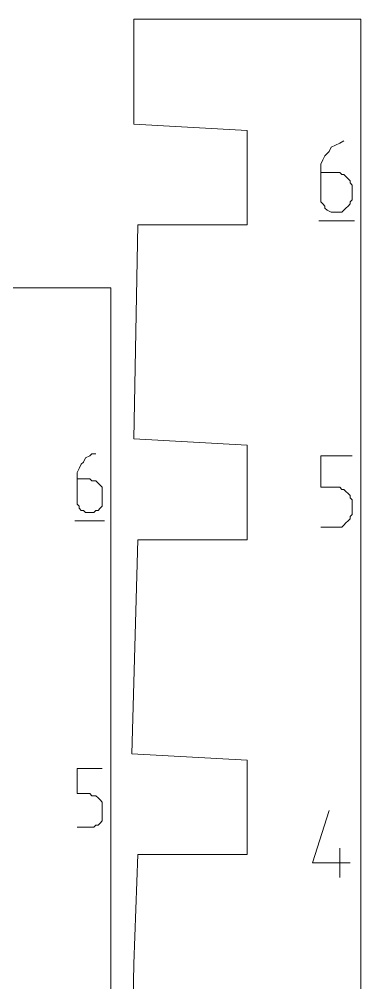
# Model space of a CAD drawing. Header units: centimetres. Extents: x -10.4 to 10.4, y -10.8 to 7.6.
# Drawn here: x 0.077 to 0.997, y 2.049 to 4.646 of the extents above; entities that cross this region are included whole.
import ezdxf
from ezdxf.lldxf.tags import DXFTag

# ---------------------------------------------------------------- set-up
doc = ezdxf.new("R2010")
doc.units = ezdxf.units.CM
doc.header["$MEASUREMENT"] = 0
doc.layers.add('layer 1', color=7, linetype='Continuous')
tags = doc.linetypes.add('New Line100', pattern=[0.2, 0.1, -0.1]).pattern_tags.tags
tags[6:7] = [DXFTag(74, 4), DXFTag(75, 0), DXFTag(340, '0'), DXFTag(46, 1.0), DXFTag(50, 0.0), DXFTag(44, 0.0), DXFTag(45, 0.0)]
tags[4:5] = [DXFTag(74, 4), DXFTag(75, 0), DXFTag(340, '0'), DXFTag(46, 1.0), DXFTag(50, 0.0), DXFTag(44, 0.0), DXFTag(45, 0.0)]
tags = doc.linetypes.add('New Line101', pattern=[0.2, 0.1, -0.1]).pattern_tags.tags
tags[6:7] = [DXFTag(74, 4), DXFTag(75, 0), DXFTag(340, '0'), DXFTag(46, 1.0), DXFTag(50, 0.0), DXFTag(44, 0.0), DXFTag(45, 0.0)]
tags[4:5] = [DXFTag(74, 4), DXFTag(75, 0), DXFTag(340, '0'), DXFTag(46, 1.0), DXFTag(50, 0.0), DXFTag(44, 0.0), DXFTag(45, 0.0)]
tags = doc.linetypes.add('New Line102', pattern=[0.2, 0.1, -0.1]).pattern_tags.tags
tags[6:7] = [DXFTag(74, 4), DXFTag(75, 0), DXFTag(340, '0'), DXFTag(46, 1.0), DXFTag(50, 0.0), DXFTag(44, 0.0), DXFTag(45, 0.0)]
tags[4:5] = [DXFTag(74, 4), DXFTag(75, 0), DXFTag(340, '0'), DXFTag(46, 1.0), DXFTag(50, 0.0), DXFTag(44, 0.0), DXFTag(45, 0.0)]
tags = doc.linetypes.add('New Line103', pattern=[0.2, 0.1, -0.1]).pattern_tags.tags
tags[6:7] = [DXFTag(74, 4), DXFTag(75, 0), DXFTag(340, '0'), DXFTag(46, 1.0), DXFTag(50, 0.0), DXFTag(44, 0.0), DXFTag(45, 0.0)]
tags[4:5] = [DXFTag(74, 4), DXFTag(75, 0), DXFTag(340, '0'), DXFTag(46, 1.0), DXFTag(50, 0.0), DXFTag(44, 0.0), DXFTag(45, 0.0)]
tags = doc.linetypes.add('New Line104', pattern=[0.2, 0.1, -0.1]).pattern_tags.tags
tags[6:7] = [DXFTag(74, 4), DXFTag(75, 0), DXFTag(340, '0'), DXFTag(46, 1.0), DXFTag(50, 0.0), DXFTag(44, 0.0), DXFTag(45, 0.0)]
tags[4:5] = [DXFTag(74, 4), DXFTag(75, 0), DXFTag(340, '0'), DXFTag(46, 1.0), DXFTag(50, 0.0), DXFTag(44, 0.0), DXFTag(45, 0.0)]
tags = doc.linetypes.add('New Line105', pattern=[0.2, 0.1, -0.1]).pattern_tags.tags
tags[6:7] = [DXFTag(74, 4), DXFTag(75, 0), DXFTag(340, '0'), DXFTag(46, 1.0), DXFTag(50, 0.0), DXFTag(44, 0.0), DXFTag(45, 0.0)]
tags[4:5] = [DXFTag(74, 4), DXFTag(75, 0), DXFTag(340, '0'), DXFTag(46, 1.0), DXFTag(50, 0.0), DXFTag(44, 0.0), DXFTag(45, 0.0)]
tags = doc.linetypes.add('New Line106', pattern=[0.2, 0.1, -0.1]).pattern_tags.tags
tags[6:7] = [DXFTag(74, 4), DXFTag(75, 0), DXFTag(340, '0'), DXFTag(46, 1.0), DXFTag(50, 0.0), DXFTag(44, 0.0), DXFTag(45, 0.0)]
tags[4:5] = [DXFTag(74, 4), DXFTag(75, 0), DXFTag(340, '0'), DXFTag(46, 1.0), DXFTag(50, 0.0), DXFTag(44, 0.0), DXFTag(45, 0.0)]
tags = doc.linetypes.add('New Line107', pattern=[0.2, 0.1, -0.1]).pattern_tags.tags
tags[6:7] = [DXFTag(74, 4), DXFTag(75, 0), DXFTag(340, '0'), DXFTag(46, 1.0), DXFTag(50, 0.0), DXFTag(44, 0.0), DXFTag(45, 0.0)]
tags[4:5] = [DXFTag(74, 4), DXFTag(75, 0), DXFTag(340, '0'), DXFTag(46, 1.0), DXFTag(50, 0.0), DXFTag(44, 0.0), DXFTag(45, 0.0)]
tags = doc.linetypes.add('New Line183', pattern=[0.2, 0.1, -0.1]).pattern_tags.tags
tags[6:7] = [DXFTag(74, 4), DXFTag(75, 0), DXFTag(340, '0'), DXFTag(46, 1.0), DXFTag(50, 0.0), DXFTag(44, 0.0), DXFTag(45, 0.0)]
tags[4:5] = [DXFTag(74, 4), DXFTag(75, 0), DXFTag(340, '0'), DXFTag(46, 1.0), DXFTag(50, 0.0), DXFTag(44, 0.0), DXFTag(45, 0.0)]
tags = doc.linetypes.add('New Line184', pattern=[0.2, 0.1, -0.1]).pattern_tags.tags
tags[6:7] = [DXFTag(74, 4), DXFTag(75, 0), DXFTag(340, '0'), DXFTag(46, 1.0), DXFTag(50, 0.0), DXFTag(44, 0.0), DXFTag(45, 0.0)]
tags[4:5] = [DXFTag(74, 4), DXFTag(75, 0), DXFTag(340, '0'), DXFTag(46, 1.0), DXFTag(50, 0.0), DXFTag(44, 0.0), DXFTag(45, 0.0)]
tags = doc.linetypes.add('New Line75', pattern=[0.2, 0.1, -0.1]).pattern_tags.tags
tags[6:7] = [DXFTag(74, 4), DXFTag(75, 0), DXFTag(340, '0'), DXFTag(46, 1.0), DXFTag(50, 0.0), DXFTag(44, 0.0), DXFTag(45, 0.0)]
tags[4:5] = [DXFTag(74, 4), DXFTag(75, 0), DXFTag(340, '0'), DXFTag(46, 1.0), DXFTag(50, 0.0), DXFTag(44, 0.0), DXFTag(45, 0.0)]
tags = doc.linetypes.add('New Line86', pattern=[0.2, 0.1, -0.1]).pattern_tags.tags
tags[6:7] = [DXFTag(74, 4), DXFTag(75, 0), DXFTag(340, '0'), DXFTag(46, 1.0), DXFTag(50, 0.0), DXFTag(44, 0.0), DXFTag(45, 0.0)]
tags[4:5] = [DXFTag(74, 4), DXFTag(75, 0), DXFTag(340, '0'), DXFTag(46, 1.0), DXFTag(50, 0.0), DXFTag(44, 0.0), DXFTag(45, 0.0)]
tags = doc.linetypes.add('New Line87', pattern=[0.2, 0.1, -0.1]).pattern_tags.tags
tags[6:7] = [DXFTag(74, 4), DXFTag(75, 0), DXFTag(340, '0'), DXFTag(46, 1.0), DXFTag(50, 0.0), DXFTag(44, 0.0), DXFTag(45, 0.0)]
tags[4:5] = [DXFTag(74, 4), DXFTag(75, 0), DXFTag(340, '0'), DXFTag(46, 1.0), DXFTag(50, 0.0), DXFTag(44, 0.0), DXFTag(45, 0.0)]
tags = doc.linetypes.add('New Line88', pattern=[0.2, 0.1, -0.1]).pattern_tags.tags
tags[6:7] = [DXFTag(74, 4), DXFTag(75, 0), DXFTag(340, '0'), DXFTag(46, 1.0), DXFTag(50, 0.0), DXFTag(44, 0.0), DXFTag(45, 0.0)]
tags[4:5] = [DXFTag(74, 4), DXFTag(75, 0), DXFTag(340, '0'), DXFTag(46, 1.0), DXFTag(50, 0.0), DXFTag(44, 0.0), DXFTag(45, 0.0)]
tags = doc.linetypes.add('New Line89', pattern=[0.2, 0.1, -0.1]).pattern_tags.tags
tags[6:7] = [DXFTag(74, 4), DXFTag(75, 0), DXFTag(340, '0'), DXFTag(46, 1.0), DXFTag(50, 0.0), DXFTag(44, 0.0), DXFTag(45, 0.0)]
tags[4:5] = [DXFTag(74, 4), DXFTag(75, 0), DXFTag(340, '0'), DXFTag(46, 1.0), DXFTag(50, 0.0), DXFTag(44, 0.0), DXFTag(45, 0.0)]
tags = doc.linetypes.add('New Line90', pattern=[0.2, 0.1, -0.1]).pattern_tags.tags
tags[6:7] = [DXFTag(74, 4), DXFTag(75, 0), DXFTag(340, '0'), DXFTag(46, 1.0), DXFTag(50, 0.0), DXFTag(44, 0.0), DXFTag(45, 0.0)]
tags[4:5] = [DXFTag(74, 4), DXFTag(75, 0), DXFTag(340, '0'), DXFTag(46, 1.0), DXFTag(50, 0.0), DXFTag(44, 0.0), DXFTag(45, 0.0)]
tags = doc.linetypes.add('New Line91', pattern=[0.2, 0.1, -0.1]).pattern_tags.tags
tags[6:7] = [DXFTag(74, 4), DXFTag(75, 0), DXFTag(340, '0'), DXFTag(46, 1.0), DXFTag(50, 0.0), DXFTag(44, 0.0), DXFTag(45, 0.0)]
tags[4:5] = [DXFTag(74, 4), DXFTag(75, 0), DXFTag(340, '0'), DXFTag(46, 1.0), DXFTag(50, 0.0), DXFTag(44, 0.0), DXFTag(45, 0.0)]
tags = doc.linetypes.add('New Line92', pattern=[0.2, 0.1, -0.1]).pattern_tags.tags
tags[6:7] = [DXFTag(74, 4), DXFTag(75, 0), DXFTag(340, '0'), DXFTag(46, 1.0), DXFTag(50, 0.0), DXFTag(44, 0.0), DXFTag(45, 0.0)]
tags[4:5] = [DXFTag(74, 4), DXFTag(75, 0), DXFTag(340, '0'), DXFTag(46, 1.0), DXFTag(50, 0.0), DXFTag(44, 0.0), DXFTag(45, 0.0)]
tags = doc.linetypes.add('New Line93', pattern=[0.2, 0.1, -0.1]).pattern_tags.tags
tags[6:7] = [DXFTag(74, 4), DXFTag(75, 0), DXFTag(340, '0'), DXFTag(46, 1.0), DXFTag(50, 0.0), DXFTag(44, 0.0), DXFTag(45, 0.0)]
tags[4:5] = [DXFTag(74, 4), DXFTag(75, 0), DXFTag(340, '0'), DXFTag(46, 1.0), DXFTag(50, 0.0), DXFTag(44, 0.0), DXFTag(45, 0.0)]
tags = doc.linetypes.add('New Line94', pattern=[0.2, 0.1, -0.1]).pattern_tags.tags
tags[6:7] = [DXFTag(74, 4), DXFTag(75, 0), DXFTag(340, '0'), DXFTag(46, 1.0), DXFTag(50, 0.0), DXFTag(44, 0.0), DXFTag(45, 0.0)]
tags[4:5] = [DXFTag(74, 4), DXFTag(75, 0), DXFTag(340, '0'), DXFTag(46, 1.0), DXFTag(50, 0.0), DXFTag(44, 0.0), DXFTag(45, 0.0)]
tags = doc.linetypes.add('New Line95', pattern=[0.2, 0.1, -0.1]).pattern_tags.tags
tags[6:7] = [DXFTag(74, 4), DXFTag(75, 0), DXFTag(340, '0'), DXFTag(46, 1.0), DXFTag(50, 0.0), DXFTag(44, 0.0), DXFTag(45, 0.0)]
tags[4:5] = [DXFTag(74, 4), DXFTag(75, 0), DXFTag(340, '0'), DXFTag(46, 1.0), DXFTag(50, 0.0), DXFTag(44, 0.0), DXFTag(45, 0.0)]
tags = doc.linetypes.add('New Line96', pattern=[0.2, 0.1, -0.1]).pattern_tags.tags
tags[6:7] = [DXFTag(74, 4), DXFTag(75, 0), DXFTag(340, '0'), DXFTag(46, 1.0), DXFTag(50, 0.0), DXFTag(44, 0.0), DXFTag(45, 0.0)]
tags[4:5] = [DXFTag(74, 4), DXFTag(75, 0), DXFTag(340, '0'), DXFTag(46, 1.0), DXFTag(50, 0.0), DXFTag(44, 0.0), DXFTag(45, 0.0)]
tags = doc.linetypes.add('New Line97', pattern=[0.2, 0.1, -0.1]).pattern_tags.tags
tags[6:7] = [DXFTag(74, 4), DXFTag(75, 0), DXFTag(340, '0'), DXFTag(46, 1.0), DXFTag(50, 0.0), DXFTag(44, 0.0), DXFTag(45, 0.0)]
tags[4:5] = [DXFTag(74, 4), DXFTag(75, 0), DXFTag(340, '0'), DXFTag(46, 1.0), DXFTag(50, 0.0), DXFTag(44, 0.0), DXFTag(45, 0.0)]
tags = doc.linetypes.add('New Line98', pattern=[0.2, 0.1, -0.1]).pattern_tags.tags
tags[6:7] = [DXFTag(74, 4), DXFTag(75, 0), DXFTag(340, '0'), DXFTag(46, 1.0), DXFTag(50, 0.0), DXFTag(44, 0.0), DXFTag(45, 0.0)]
tags[4:5] = [DXFTag(74, 4), DXFTag(75, 0), DXFTag(340, '0'), DXFTag(46, 1.0), DXFTag(50, 0.0), DXFTag(44, 0.0), DXFTag(45, 0.0)]
tags = doc.linetypes.add('New Line99', pattern=[0.2, 0.1, -0.1]).pattern_tags.tags
tags[6:7] = [DXFTag(74, 4), DXFTag(75, 0), DXFTag(340, '0'), DXFTag(46, 1.0), DXFTag(50, 0.0), DXFTag(44, 0.0), DXFTag(45, 0.0)]
tags[4:5] = [DXFTag(74, 4), DXFTag(75, 0), DXFTag(340, '0'), DXFTag(46, 1.0), DXFTag(50, 0.0), DXFTag(44, 0.0), DXFTag(45, 0.0)]

msp = doc.modelspace()

# ---------------------------------------------------------------- linework, layer by layer
at = {"layer": 'layer 1', "color": 5, "linetype": 'New Line94', "lineweight": 9}
msp.add_open_spline([(0.47057, 4.64601), (0.47057, 4.64601), (0.38569, 4.64601), (0.38569, 4.64601)], degree=3, dxfattribs=at)
at = {"layer": 'layer 1', "color": 5, "linetype": 'New Line95', "lineweight": 9}
msp.add_open_spline([(0.38569, 4.64601), (0.38569, 4.64601), (0.38569, 4.36308), (0.38569, 4.36308)], degree=3, dxfattribs=at)
at = {"layer": 'layer 1', "color": 5, "linetype": 'New Line93', "lineweight": 9}
msp.add_open_spline([(0.51009, 4.64601), (0.51009, 4.64601), (0.47057, 4.64601), (0.47057, 4.64601)], degree=3, dxfattribs=at)
at = {"layer": 'layer 1', "color": 5, "linetype": 'New Line92', "lineweight": 9}
msp.add_open_spline([(0.67416, 4.64601), (0.67416, 4.64601), (0.51009, 4.64601), (0.51009, 4.64601)], degree=3, dxfattribs=at)
at = {"layer": 'layer 1', "color": 5, "linetype": 'New Line91', "lineweight": 9}
msp.add_open_spline([(0.79872, 4.64601), (0.79872, 4.64601), (0.67416, 4.64601), (0.67416, 4.64601)], degree=3, dxfattribs=at)
at = {"layer": 'layer 1', "color": 5, "linetype": 'New Line90', "lineweight": 9}
msp.add_open_spline([(0.86083, 4.64601), (0.86083, 4.64601), (0.79872, 4.64601), (0.79872, 4.64601)], degree=3, dxfattribs=at)
at = {"layer": 'layer 1', "color": 5, "linetype": 'New Line89', "lineweight": 9}
msp.add_open_spline([(0.99676, 4.64601), (0.99676, 4.64601), (0.86083, 4.64601), (0.86083, 4.64601)], degree=3, dxfattribs=at)
at = {"layer": 'layer 1', "color": 5, "linetype": 'New Line88', "lineweight": 9}
msp.add_open_spline([(0.99676, 2.83557), (0.99676, 2.83557), (0.99676, 4.64601), (0.99676, 4.64601)], degree=3, dxfattribs=at)
at = {"layer": 'layer 1', "color": 5, "linetype": 'New Line96', "lineweight": 9}
msp.add_open_spline([(0.38569, 4.36308), (0.38569, 4.36308), (0.69123, 4.34616), (0.69123, 4.34616)], degree=3, dxfattribs=at)
at = {"layer": 'layer 1', "color": 5, "linetype": 'New Line97', "lineweight": 9}
msp.add_open_spline([(0.69123, 4.34616), (0.69123, 4.34616), (0.69123, 4.09153), (0.69123, 4.09153)], degree=3, dxfattribs=at)
at = {"layer": 'layer 1', "color": 1, "lineweight": 20}
for points in [[(0.94018, 4.31219), (0.94018, 4.31219), (0.9288, 4.3065), (0.9288, 4.3065)], [(0.9514, 4.31787), (0.9514, 4.31787), (0.94018, 4.31219), (0.94018, 4.31219)], [(0.9514, 4.31787), (0.9514, 4.31787), (0.9514, 4.31787), (0.9514, 4.31787)], [(0.91188, 4.28958), (0.91188, 4.28958), (0.90051, 4.2782), (0.90051, 4.2782)], [(0.91743, 4.30095), (0.91743, 4.30095), (0.91188, 4.28958), (0.91188, 4.28958)], [(0.9288, 4.3065), (0.9288, 4.3065), (0.91743, 4.30095), (0.91743, 4.30095)], [(0.89482, 4.26698), (0.89482, 4.26698), (0.88913, 4.2556), (0.88913, 4.2556)], [(0.90051, 4.2782), (0.90051, 4.2782), (0.89482, 4.26698), (0.89482, 4.26698)], [(0.88913, 4.2556), (0.88913, 4.2556), (0.88913, 4.24437), (0.88913, 4.24437)], [(0.88913, 4.24437), (0.88913, 4.24437), (0.88913, 4.23299), (0.88913, 4.23299)], [(0.88913, 4.23299), (0.88913, 4.23299), (0.88913, 4.16518), (0.88913, 4.16518)], [(0.9288, 4.23299), (0.9288, 4.23299), (0.88913, 4.23299), (0.88913, 4.23299)], [(0.94018, 4.23299), (0.94018, 4.23299), (0.9288, 4.23299), (0.9288, 4.23299)], [(0.94571, 4.22731), (0.94571, 4.22731), (0.94018, 4.23299), (0.94018, 4.23299)], [(0.9514, 4.22731), (0.9514, 4.22731), (0.94571, 4.22731), (0.94571, 4.22731)], [(0.95709, 4.22176), (0.95709, 4.22176), (0.9514, 4.22731), (0.9514, 4.22731)], [(0.96278, 4.21607), (0.96278, 4.21607), (0.95709, 4.22176), (0.95709, 4.22176)], [(0.96847, 4.21039), (0.96847, 4.21039), (0.96278, 4.21607), (0.96278, 4.21607)], [(0.96847, 4.2047), (0.96847, 4.2047), (0.96847, 4.21039), (0.96847, 4.21039)], [(0.97401, 4.19901), (0.97401, 4.19901), (0.96847, 4.2047), (0.96847, 4.2047)], [(0.97401, 4.18779), (0.97401, 4.18779), (0.97401, 4.19901), (0.97401, 4.19901)], [(0.97401, 4.16518), (0.97401, 4.16518), (0.97401, 4.18779), (0.97401, 4.18779)], [(0.97401, 4.18779), (0.97401, 4.18779), (0.97401, 4.18779), (0.97401, 4.18779)], [(0.88913, 4.16518), (0.88913, 4.16518), (0.88913, 4.16518), (0.88913, 4.16518)], [(0.88913, 4.16518), (0.88913, 4.16518), (0.88913, 4.15949), (0.88913, 4.15949)], [(0.88913, 4.15949), (0.88913, 4.15949), (0.88913, 4.1538), (0.88913, 4.1538)], [(0.96847, 4.1538), (0.96847, 4.1538), (0.97401, 4.15949), (0.97401, 4.15949)], [(0.97401, 4.15949), (0.97401, 4.15949), (0.97401, 4.16518), (0.97401, 4.16518)], [(0.88913, 4.1538), (0.88913, 4.1538), (0.89482, 4.14811), (0.89482, 4.14811)], [(0.89482, 4.14811), (0.89482, 4.14811), (0.90051, 4.14243), (0.90051, 4.14243)], [(0.90051, 4.14243), (0.90051, 4.14243), (0.90051, 4.13689), (0.90051, 4.13689)], [(0.90051, 4.13689), (0.90051, 4.13689), (0.90619, 4.1312), (0.90619, 4.1312)], [(0.90619, 4.1312), (0.90619, 4.1312), (0.91743, 4.12552), (0.91743, 4.12552)], [(0.94571, 4.12552), (0.94571, 4.12552), (0.9514, 4.1312), (0.9514, 4.1312)], [(0.9514, 4.1312), (0.9514, 4.1312), (0.95709, 4.13689), (0.95709, 4.13689)], [(0.95709, 4.13689), (0.95709, 4.13689), (0.96278, 4.14243), (0.96278, 4.14243)], [(0.96278, 4.14243), (0.96278, 4.14243), (0.96847, 4.14811), (0.96847, 4.14811)], [(0.96847, 4.14811), (0.96847, 4.14811), (0.96847, 4.1538), (0.96847, 4.1538)], [(0.91743, 4.12552), (0.91743, 4.12552), (0.92312, 4.12552), (0.92312, 4.12552)], [(0.92312, 4.12552), (0.92312, 4.12552), (0.9288, 4.12552), (0.9288, 4.12552)], [(0.9288, 4.12552), (0.9288, 4.12552), (0.9288, 4.12552), (0.9288, 4.12552)], [(0.9288, 4.12552), (0.9288, 4.12552), (0.94018, 4.12552), (0.94018, 4.12552)], [(0.94018, 4.12552), (0.94018, 4.12552), (0.94571, 4.12552), (0.94571, 4.12552)], [(0.88359, 4.10291), (0.88359, 4.10291), (0.9797, 4.10291), (0.9797, 4.10291)], [(0.25546, 3.46355), (0.25546, 3.46355), (0.24992, 3.45217), (0.24992, 3.45217)], [(0.26684, 3.46924), (0.26684, 3.46924), (0.25546, 3.46355), (0.25546, 3.46355)], [(0.27252, 3.47477), (0.27252, 3.47477), (0.26684, 3.46924), (0.26684, 3.46924)], [(0.28375, 3.47477), (0.28375, 3.47477), (0.27252, 3.47477), (0.27252, 3.47477)], [(0.28375, 3.47477), (0.28375, 3.47477), (0.28375, 3.47477), (0.28375, 3.47477)], [(0.88913, 3.38436), (0.88913, 3.38436), (0.88913, 3.46924), (0.88913, 3.46924)], [(0.88913, 3.46924), (0.88913, 3.46924), (0.97401, 3.46924), (0.97401, 3.46924)], [(0.23854, 3.43525), (0.23854, 3.43525), (0.23285, 3.42387), (0.23285, 3.42387)], [(0.24423, 3.44663), (0.24423, 3.44663), (0.23854, 3.43525), (0.23854, 3.43525)], [(0.24992, 3.45217), (0.24992, 3.45217), (0.24423, 3.44663), (0.24423, 3.44663)], [(0.23285, 3.42387), (0.23285, 3.42387), (0.23285, 3.41265), (0.23285, 3.41265)], [(0.23285, 3.41265), (0.23285, 3.41265), (0.23285, 3.40696), (0.23285, 3.40696)], [(0.23285, 3.40696), (0.23285, 3.40696), (0.23285, 3.35037), (0.23285, 3.35037)], [(0.26684, 3.40696), (0.26684, 3.40696), (0.23285, 3.40696), (0.23285, 3.40696)], [(0.27252, 3.40128), (0.27252, 3.40128), (0.26684, 3.40696), (0.26684, 3.40696)], [(0.27806, 3.40128), (0.27806, 3.40128), (0.27252, 3.40128), (0.27252, 3.40128)], [(0.28375, 3.40128), (0.28375, 3.40128), (0.27806, 3.40128), (0.27806, 3.40128)], [(0.28943, 3.39559), (0.28943, 3.39559), (0.28375, 3.40128), (0.28375, 3.40128)], [(0.29512, 3.39004), (0.29512, 3.39004), (0.28943, 3.39559), (0.28943, 3.39559)], [(0.30082, 3.38436), (0.30082, 3.38436), (0.29512, 3.39004), (0.29512, 3.39004)], [(0.30082, 3.37867), (0.30082, 3.37867), (0.30082, 3.38436), (0.30082, 3.38436)], [(0.30082, 3.37298), (0.30082, 3.37298), (0.30082, 3.37867), (0.30082, 3.37867)], [(0.9288, 3.38436), (0.9288, 3.38436), (0.88913, 3.38436), (0.88913, 3.38436)], [(0.94018, 3.38436), (0.94018, 3.38436), (0.9288, 3.38436), (0.9288, 3.38436)], [(0.94571, 3.37867), (0.94571, 3.37867), (0.94018, 3.38436), (0.94018, 3.38436)], [(0.9514, 3.37867), (0.9514, 3.37867), (0.94571, 3.37867), (0.94571, 3.37867)], [(0.95709, 3.37298), (0.95709, 3.37298), (0.9514, 3.37867), (0.9514, 3.37867)], [(0.30082, 3.36729), (0.30082, 3.36729), (0.30082, 3.37298), (0.30082, 3.37298)], [(0.30082, 3.35037), (0.30082, 3.35037), (0.30082, 3.36729), (0.30082, 3.36729)], [(0.30082, 3.36729), (0.30082, 3.36729), (0.30082, 3.36729), (0.30082, 3.36729)], [(0.96278, 3.36729), (0.96278, 3.36729), (0.95709, 3.37298), (0.95709, 3.37298)], [(0.96847, 3.36175), (0.96847, 3.36175), (0.96278, 3.36729), (0.96278, 3.36729)], [(0.96847, 3.35606), (0.96847, 3.35606), (0.96847, 3.36175), (0.96847, 3.36175)], [(0.97401, 3.35037), (0.97401, 3.35037), (0.96847, 3.35606), (0.96847, 3.35606)], [(0.23285, 3.35037), (0.23285, 3.35037), (0.23285, 3.35037), (0.23285, 3.35037)], [(0.23285, 3.35037), (0.23285, 3.35037), (0.23285, 3.34468), (0.23285, 3.34468)], [(0.23285, 3.34468), (0.23285, 3.34468), (0.23285, 3.33899), (0.23285, 3.33899)], [(0.23285, 3.33899), (0.23285, 3.33899), (0.23854, 3.33346), (0.23854, 3.33346)], [(0.23854, 3.33346), (0.23854, 3.33346), (0.23854, 3.32777), (0.23854, 3.32777)], [(0.23854, 3.32777), (0.23854, 3.32777), (0.24423, 3.32208), (0.24423, 3.32208)], [(0.28943, 3.32208), (0.28943, 3.32208), (0.29512, 3.32777), (0.29512, 3.32777)], [(0.29512, 3.32777), (0.29512, 3.32777), (0.30082, 3.33346), (0.30082, 3.33346)], [(0.30082, 3.34468), (0.30082, 3.34468), (0.30082, 3.35037), (0.30082, 3.35037)], [(0.30082, 3.33899), (0.30082, 3.33899), (0.30082, 3.34468), (0.30082, 3.34468)], [(0.30082, 3.33346), (0.30082, 3.33346), (0.30082, 3.33899), (0.30082, 3.33899)], [(0.97401, 3.33899), (0.97401, 3.33899), (0.97401, 3.35037), (0.97401, 3.35037)], [(0.97401, 3.3164), (0.97401, 3.3164), (0.97401, 3.33899), (0.97401, 3.33899)], [(0.97401, 3.33899), (0.97401, 3.33899), (0.97401, 3.33899), (0.97401, 3.33899)], [(0.24423, 3.32208), (0.24423, 3.32208), (0.24992, 3.32208), (0.24992, 3.32208)], [(0.24992, 3.32208), (0.24992, 3.32208), (0.25546, 3.3164), (0.25546, 3.3164)], [(0.25546, 3.3164), (0.25546, 3.3164), (0.26115, 3.3164), (0.26115, 3.3164)], [(0.26115, 3.3164), (0.26115, 3.3164), (0.26684, 3.3164), (0.26684, 3.3164)], [(0.26684, 3.3164), (0.26684, 3.3164), (0.26684, 3.3164), (0.26684, 3.3164)], [(0.26684, 3.3164), (0.26684, 3.3164), (0.27252, 3.3164), (0.27252, 3.3164)], [(0.27252, 3.3164), (0.27252, 3.3164), (0.27806, 3.3164), (0.27806, 3.3164)], [(0.27806, 3.3164), (0.27806, 3.3164), (0.28375, 3.32208), (0.28375, 3.32208)], [(0.28375, 3.32208), (0.28375, 3.32208), (0.28943, 3.32208), (0.28943, 3.32208)], [(0.96278, 3.29379), (0.96278, 3.29379), (0.96847, 3.29948), (0.96847, 3.29948)], [(0.96847, 3.30516), (0.96847, 3.30516), (0.97401, 3.31071), (0.97401, 3.31071)], [(0.96847, 3.29948), (0.96847, 3.29948), (0.96847, 3.30516), (0.96847, 3.30516)], [(0.97401, 3.31071), (0.97401, 3.31071), (0.97401, 3.3164), (0.97401, 3.3164)], [(0.22716, 3.29379), (0.22716, 3.29379), (0.30635, 3.29379), (0.30635, 3.29379)], [(0.88913, 3.27688), (0.88913, 3.27688), (0.9288, 3.27688), (0.9288, 3.27688)], [(0.9288, 3.27688), (0.9288, 3.27688), (0.9288, 3.27688), (0.9288, 3.27688)], [(0.9288, 3.27688), (0.9288, 3.27688), (0.94018, 3.27688), (0.94018, 3.27688)], [(0.94018, 3.27688), (0.94018, 3.27688), (0.94571, 3.27688), (0.94571, 3.27688)], [(0.94571, 3.27688), (0.94571, 3.27688), (0.9514, 3.28241), (0.9514, 3.28241)], [(0.9514, 3.28241), (0.9514, 3.28241), (0.95709, 3.2881), (0.95709, 3.2881)], [(0.95709, 3.2881), (0.95709, 3.2881), (0.96278, 3.29379), (0.96278, 3.29379)], [(0.23285, 2.55833), (0.23285, 2.55833), (0.23285, 2.62613), (0.23285, 2.62613)], [(0.23285, 2.62613), (0.23285, 2.62613), (0.30082, 2.62613), (0.30082, 2.62613)], [(0.26684, 2.55833), (0.26684, 2.55833), (0.23285, 2.55833), (0.23285, 2.55833)], [(0.27252, 2.55264), (0.27252, 2.55264), (0.26684, 2.55833), (0.26684, 2.55833)], [(0.27806, 2.55264), (0.27806, 2.55264), (0.27252, 2.55264), (0.27252, 2.55264)], [(0.28375, 2.55264), (0.28375, 2.55264), (0.27806, 2.55264), (0.27806, 2.55264)], [(0.28943, 2.54695), (0.28943, 2.54695), (0.28375, 2.55264), (0.28375, 2.55264)], [(0.29512, 2.54126), (0.29512, 2.54126), (0.28943, 2.54695), (0.28943, 2.54695)], [(0.30082, 2.53557), (0.30082, 2.53557), (0.29512, 2.54126), (0.29512, 2.54126)], [(0.30082, 2.53003), (0.30082, 2.53003), (0.30082, 2.53557), (0.30082, 2.53557)], [(0.30082, 2.52434), (0.30082, 2.52434), (0.30082, 2.53003), (0.30082, 2.53003)], [(0.30082, 2.51865), (0.30082, 2.51865), (0.30082, 2.52434), (0.30082, 2.52434)], [(0.30082, 2.50173), (0.30082, 2.50173), (0.30082, 2.51865), (0.30082, 2.51865)], [(0.30082, 2.51865), (0.30082, 2.51865), (0.30082, 2.51865), (0.30082, 2.51865)], [(0.30082, 2.49604), (0.30082, 2.49604), (0.30082, 2.50173), (0.30082, 2.50173)], [(0.30082, 2.49036), (0.30082, 2.49036), (0.30082, 2.49604), (0.30082, 2.49604)], [(0.86652, 2.3715), (0.86652, 2.3715), (0.91188, 2.51296), (0.91188, 2.51296)], [(0.23285, 2.46776), (0.23285, 2.46776), (0.26684, 2.46776), (0.26684, 2.46776)], [(0.26684, 2.46776), (0.26684, 2.46776), (0.26684, 2.46776), (0.26684, 2.46776)], [(0.26684, 2.46776), (0.26684, 2.46776), (0.27252, 2.46776), (0.27252, 2.46776)], [(0.27252, 2.46776), (0.27252, 2.46776), (0.27806, 2.46776), (0.27806, 2.46776)], [(0.27806, 2.46776), (0.27806, 2.46776), (0.28375, 2.47345), (0.28375, 2.47345)], [(0.28375, 2.47345), (0.28375, 2.47345), (0.28943, 2.47345), (0.28943, 2.47345)], [(0.28943, 2.47345), (0.28943, 2.47345), (0.29512, 2.47898), (0.29512, 2.47898)], [(0.29512, 2.47898), (0.29512, 2.47898), (0.30082, 2.48467), (0.30082, 2.48467)], [(0.30082, 2.48467), (0.30082, 2.48467), (0.30082, 2.49036), (0.30082, 2.49036)], [(0.94018, 2.33198), (0.94018, 2.33198), (0.94018, 2.41116), (0.94018, 2.41116)], [(0.96847, 2.3715), (0.96847, 2.3715), (0.86652, 2.3715), (0.86652, 2.3715)]]:
    msp.add_open_spline(points, degree=3, dxfattribs=at)
at = {"layer": 'layer 1', "color": 5, "linetype": 'New Line99', "lineweight": 9}
msp.add_open_spline([(0.39692, 4.09153), (0.39692, 4.09153), (0.38569, 3.51444), (0.38569, 3.51444)], degree=3, dxfattribs=at)
at = {"layer": 'layer 1', "color": 5, "linetype": 'New Line98', "lineweight": 9}
msp.add_open_spline([(0.69123, 4.09153), (0.69123, 4.09153), (0.39692, 4.09153), (0.39692, 4.09153)], degree=3, dxfattribs=at)
at = {"layer": 'layer 1', "color": 5, "linetype": 'New Line184', "lineweight": 9}
msp.add_open_spline([(0.32342, 3.92177), (0.32342, 3.92177), (0.05741, 3.92177), (0.05741, 3.92177)], degree=3, dxfattribs=at)
at = {"layer": 'layer 1', "color": 5, "linetype": 'New Line183', "lineweight": 9}
msp.add_open_spline([(0.32342, 1.60205), (0.32342, 1.60205), (0.32342, 3.92177), (0.32342, 3.92177)], degree=3, dxfattribs=at)
at = {"layer": 'layer 1', "color": 5, "linetype": 'New Line100', "lineweight": 9}
msp.add_open_spline([(0.38569, 3.51444), (0.38569, 3.51444), (0.69123, 3.49752), (0.69123, 3.49752)], degree=3, dxfattribs=at)
at = {"layer": 'layer 1', "color": 5, "linetype": 'New Line101', "lineweight": 9}
msp.add_open_spline([(0.69123, 3.49752), (0.69123, 3.49752), (0.69123, 3.24289), (0.69123, 3.24289)], degree=3, dxfattribs=at)
at = {"layer": 'layer 1', "color": 5, "linetype": 'New Line103', "lineweight": 9}
msp.add_open_spline([(0.39692, 3.24289), (0.39692, 3.24289), (0.38, 2.6658), (0.38, 2.6658)], degree=3, dxfattribs=at)
at = {"layer": 'layer 1', "color": 5, "linetype": 'New Line102', "lineweight": 9}
msp.add_open_spline([(0.69123, 3.24289), (0.69123, 3.24289), (0.39692, 3.24289), (0.39692, 3.24289)], degree=3, dxfattribs=at)
at = {"layer": 'layer 1', "color": 5, "linetype": 'New Line87', "lineweight": 9}
msp.add_open_spline([(0.99676, 2.35458), (0.99676, 2.35458), (0.99676, 2.83557), (0.99676, 2.83557)], degree=3, dxfattribs=at)
at = {"layer": 'layer 1', "color": 5, "linetype": 'New Line104', "lineweight": 9}
msp.add_open_spline([(0.38, 2.6658), (0.38, 2.6658), (0.69123, 2.64874), (0.69123, 2.64874)], degree=3, dxfattribs=at)
at = {"layer": 'layer 1', "color": 5, "linetype": 'New Line105', "lineweight": 9}
msp.add_open_spline([(0.69123, 2.64874), (0.69123, 2.64874), (0.69123, 2.3941), (0.69123, 2.3941)], degree=3, dxfattribs=at)
at = {"layer": 'layer 1', "color": 5, "linetype": 'New Line107', "lineweight": 9}
msp.add_open_spline([(0.39692, 2.3941), (0.39692, 2.3941), (0.38569, 2.09995), (0.38569, 2.09995)], degree=3, dxfattribs=at)
at = {"layer": 'layer 1', "color": 5, "linetype": 'New Line106', "lineweight": 9}
msp.add_open_spline([(0.69123, 2.3941), (0.69123, 2.3941), (0.39692, 2.3941), (0.39692, 2.3941)], degree=3, dxfattribs=at)
at = {"layer": 'layer 1', "color": 5, "linetype": 'New Line86', "lineweight": 9}
msp.add_open_spline([(0.99676, 0.54398), (0.99676, 0.54398), (0.99676, 2.35458), (0.99676, 2.35458)], degree=3, dxfattribs=at)
at = {"layer": 'layer 1', "color": 5, "linetype": 'New Line75', "lineweight": 9}
msp.add_open_spline([(0.38569, 2.09995), (0.38569, 2.09995), (0.38, 1.81702), (0.38, 1.81702)], degree=3, dxfattribs=at)

doc.saveas('drawing.dxf')
